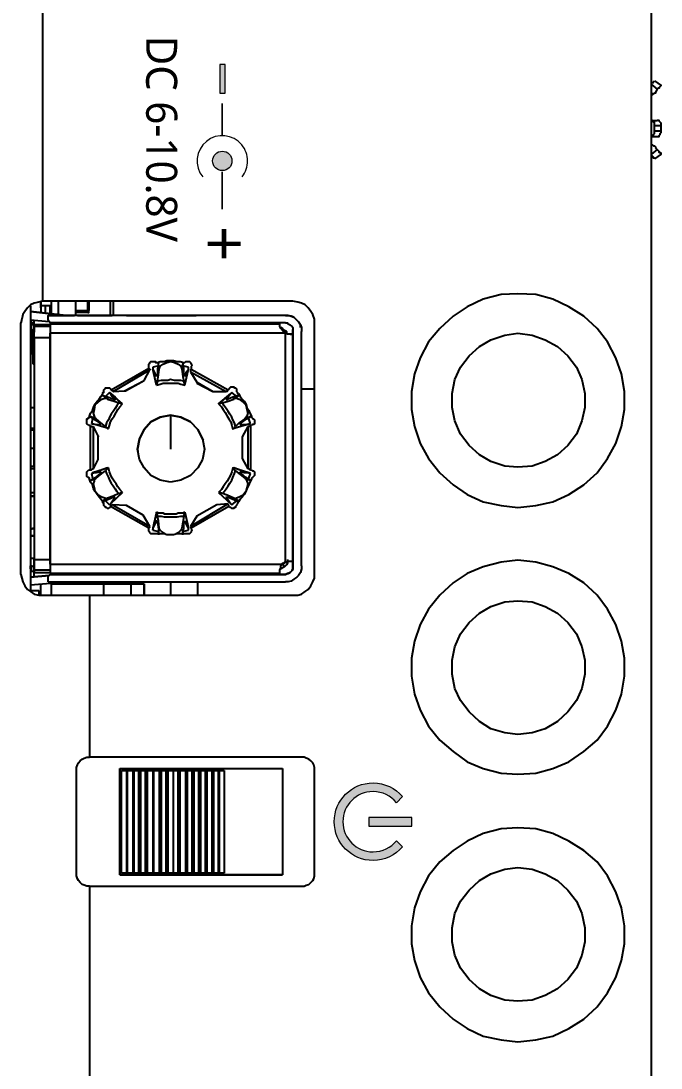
# Model space of a CAD drawing. Header units: inches. Extents: x 45 to 557, y 129 to 755.
# Drawn here: x 91.5 to 159.5, y 543.6 to 654.8 of the extents above; entities that cross this region are included whole.
import ezdxf

# ---------------------------------------------------------------- set-up
doc = ezdxf.new("R2010")
doc.units = ezdxf.units.IN
doc.header["$MEASUREMENT"] = 0
doc.layers.add('Brain', color=7, linetype='Continuous')
doc.layers.add('Silk screen', color=7, linetype='Continuous')

# ---------------------------------------------------------------- blocks, each defined once
blk = doc.blocks.new('block 34')
at = {"layer": 'Silk screen', "true_color": 0xffffff}
h = blk.add_hatch(color=7, dxfattribs=at)
h.dxf.hatch_style = 2
h.paths.add_polyline_path([(133.02, 569.29), (133.02, 570.21), (128.44, 570.21), (128.44, 569.29)])
edge = h.paths.add_edge_path()
edge.add_spline(control_points=[(132.03, 567.08), (132.03, 567.08), (131.38, 567.73), (131.38, 567.73), (130.79, 567.01), (129.9, 566.55), (128.9, 566.55), (127.13, 566.55), (125.7, 567.98), (125.7, 569.75), (125.7, 571.52), (127.13, 572.95), (128.9, 572.95), (129.9, 572.95), (130.79, 572.49), (131.38, 571.77), (131.38, 571.77), (132.03, 572.42), (132.03, 572.42), (131.27, 573.31), (130.15, 573.87), (128.9, 573.87), (126.63, 573.87), (124.78, 572.02), (124.78, 569.75), (124.78, 567.48), (126.63, 565.63), (128.9, 565.63), (130.15, 565.63), (131.27, 566.19), (132.03, 567.08), (132.03, 567.08), (132.03, 567.08), (132.03, 567.08)], knot_values=[0, 0, 0, 0, 1, 1, 1, 2, 2, 2, 3, 3, 3, 4, 4, 4, 5, 5, 5, 6, 6, 6, 7, 7, 7, 8, 8, 8, 9, 9, 9, 10, 10, 10, 11, 11, 11, 11], degree=3, periodic=1)
at = {"layer": 'Silk screen', "lineweight": 0}
blk.add_lwpolyline([(133.02, 569.29), (133.02, 570.21), (128.44, 570.21), (128.44, 569.29), (133.02, 569.29)], dxfattribs=at)
blk.add_open_spline([(132.03, 567.08), (132.03, 567.08), (131.38, 567.73), (131.38, 567.73), (130.79, 567.01), (129.9, 566.55), (128.9, 566.55), (127.13, 566.55), (125.7, 567.98), (125.7, 569.75), (125.7, 571.52), (127.13, 572.95), (128.9, 572.95), (129.9, 572.95), (130.79, 572.49), (131.38, 571.77), (131.38, 571.77), (132.03, 572.42), (132.03, 572.42), (131.27, 573.31), (130.15, 573.87), (128.9, 573.87), (126.63, 573.87), (124.78, 572.02), (124.78, 569.75), (124.78, 567.48), (126.63, 565.63), (128.9, 565.63), (130.15, 565.63), (131.27, 566.19), (132.03, 567.08), (132.03, 567.08), (132.03, 567.08), (132.03, 567.08)], degree=3, knots=[0, 0, 0, 0, 1, 1, 1, 2, 2, 2, 3, 3, 3, 4, 4, 4, 5, 5, 5, 6, 6, 6, 7, 7, 7, 8, 8, 8, 9, 9, 9, 10, 10, 10, 11, 11, 11, 11], dxfattribs=at)
blk = doc.blocks.new('block 36')
at = {"layer": 'Silk screen', "true_color": 0xffffff}
h = blk.add_hatch(color=7, dxfattribs=at)
edge = h.paths.add_edge_path()
edge.add_spline(control_points=[(113.92, 639.89), (113.92, 640.46), (113.46, 640.92), (112.89, 640.92), (112.33, 640.92), (111.86, 640.46), (111.86, 639.89), (111.86, 639.32), (112.33, 638.86), (112.89, 638.86), (113.46, 638.86), (113.92, 639.32), (113.92, 639.89)], knot_values=[0, 0, 0, 0, 1, 1, 1, 2, 2, 2, 3, 3, 3, 4, 4, 4, 4], degree=3, periodic=1)
edge = h.paths.add_edge_path()
edge.add_spline(control_points=[(112.89, 638.74), (112.89, 638.74), (112.89, 634.78), (112.89, 634.78), (112.89, 634.78), (112.89, 638.74), (112.89, 638.74)], knot_values=[0, 0, 0, 0, 1, 1, 1, 2, 2, 2, 2], degree=3, periodic=1)
at = {"layer": 'Silk screen', "color": 7, "lineweight": 18, "true_color": 0xffffff}
for points, knots in [([(113.92, 639.89), (113.92, 640.46), (113.46, 640.92), (112.89, 640.92), (112.33, 640.92), (111.86, 640.46), (111.86, 639.89), (111.86, 639.32), (112.33, 638.86), (112.89, 638.86), (113.46, 638.86), (113.92, 639.32), (113.92, 639.89)], [0, 0, 0, 0, 1, 1, 1, 2, 2, 2, 3, 3, 3, 4, 4, 4, 4]), ([(112.89, 638.74), (112.89, 638.74), (112.89, 634.78), (112.89, 634.78), (112.89, 634.78), (112.89, 638.74), (112.89, 638.74)], [0, 0, 0, 0, 1, 1, 1, 2, 2, 2, 2])]:
    blk.add_open_spline(points, degree=3, knots=knots, dxfattribs=at)
blk = doc.blocks.new('block 37')
at = {"layer": 'Silk screen', "color": 7, "true_color": 0xffffff, "extrusion": (0, 0, -1), "char_height": 4.921, "attachment_point": 7, "text_direction": (0, 1, 0)}
for s, insert in [('\\fArial|b0|i0|c0|p34;\\W0.935142;    ', (110.7, 634.82)), ('\\fArial|b0|i0|c0|p34;\\W0.935142;+ ', (110.7, 629.22)), ('\\fArial|b0|i0|c0|p34;\\W0.935142;       ', (110.7, 629.22))]:
    blk.add_mtext(s, dxfattribs=dict(at, insert=insert))
blk = doc.blocks.new('block 38')
at = {"layer": 'Silk screen', "true_color": 0xffffff}
blk.add_hatch(color=7, dxfattribs=at).paths.add_polyline_path([(112.62, 647.07), (113.19, 647.07), (113.19, 650.14), (112.62, 650.14)])
at = {"layer": 'Silk screen', "lineweight": 0}
blk.add_lwpolyline([(112.62, 647.07), (113.19, 647.07), (113.19, 650.14), (112.62, 650.14), (112.62, 647.07)], dxfattribs=at)
blk = doc.blocks.new('block 35')
at = {"layer": 'Silk screen', "color": 7, "lineweight": 18, "true_color": 0xffffff}
for points, knots in [([(112.89, 646), (112.89, 646), (112.89, 642.67), (112.89, 642.67), (112.89, 642.67), (112.89, 646), (112.89, 646)], [0, 0, 0, 0, 1, 1, 1, 2, 2, 2, 2]), ([(114.99, 638.21), (115.39, 638.71), (115.58, 639.3), (115.58, 639.9), (115.57, 640.5), (115.37, 641.1), (114.97, 641.59), (114.04, 642.74), (112.34, 642.91), (111.2, 641.97), (110.05, 641.03), (109.88, 639.34), (110.81, 638.19)], [0, 0, 0, 0, 1, 1, 1, 2, 2, 2, 3, 3, 3, 4, 4, 4, 4])]:
    blk.add_open_spline(points, degree=3, knots=knots, dxfattribs=at)
at = {"layer": 'Silk screen'}
for name in ['block 38', 'block 36', 'block 37']:
    blk.add_blockref(name, (0, 0), dxfattribs=at)
blk = doc.blocks.new('block 39')
at = {"layer": 'Silk screen', "color": 7, "true_color": 0xffffff, "insert": (104.74, 653.18), "char_height": 3.2937, "attachment_point": 7, "rotation": 270}
blk.add_mtext('\\fRoboto Regular|b0|i0|c0|p34;\\W1;DC 6-10.8V', dxfattribs=at)

msp = doc.modelspace()

# ---------------------------------------------------------------- linework, layer by layer
at = {"layer": 'Brain', "color": 7, "lineweight": 25, "true_color": 0xffffff}
for points in [[(158.5, 345.2), (158.5, 685.3)], [(93.8, 659.3), (93.8, 625)], [(93.8, 659.3), (93.8, 625)], [(158.5, 648), (158.5, 648.1), (158.6, 648.2), (158.7, 648.2), (158.7, 648.3), (158.8, 648.4)], [(158.8, 648.4), (159.5, 647.9)], [(158.5, 648), (159.1, 647.5)], [(158.9, 647.2), (158.9, 647.1), (158.8, 647.1), (158.7, 647), (158.6, 647), (158.6, 646.9), (158.5, 646.9)], [(159.1, 647.5), (158.9, 647.2)], [(159.5, 647.9), (159.5, 647.9), (159.4, 647.8), (159.3, 647.7), (159.3, 647.6), (159.2, 647.6), (159.1, 647.5)], [(158.5, 644.2), (159.1, 644.2)], [(158.8, 643.6), (158.8, 643.7), (158.8, 643.9), (158.8, 644), (158.7, 644), (158.7, 644.1), (158.6, 644.2), (158.5, 644.2)], [(159.5, 643.6), (158.8, 643.6)], [(158.8, 643.1), (158.8, 643.6)], [(159.5, 643.6), (159.5, 643.7), (159.5, 643.9), (159.4, 644), (159.3, 644.1), (159.3, 644.2), (159.2, 644.2), (159.1, 644.2)], [(159.5, 643.1), (159.5, 643.6)], [(158.5, 642.5), (158.5, 642.5), (158.6, 642.5), (158.7, 642.6), (158.7, 642.7), (158.8, 642.8), (158.8, 642.9), (158.8, 643), (158.8, 643.1)], [(158.5, 642.5), (159.1, 642.5)], [(158.8, 643.1), (159.5, 643.1)], [(159.1, 642.5), (159.2, 642.5), (159.3, 642.5), (159.3, 642.6), (159.4, 642.7), (159.4, 642.8), (159.5, 642.9), (159.5, 643), (159.5, 643.1)], [(158.5, 641.6), (158.6, 641.6), (158.7, 641.5), (158.8, 641.5), (158.9, 641.4), (158.9, 641.3)], [(159.1, 641.1), (158.5, 640.6)], [(158.8, 640.1), (158.8, 640.1), (158.8, 640.2), (158.7, 640.2), (158.7, 640.3), (158.6, 640.4), (158.5, 640.5)], [(159.5, 640.6), (158.8, 640.1)], [(158.9, 641.3), (159.1, 641.1)], [(159.5, 640.6), (159.5, 640.6), (159.5, 640.7), (159.4, 640.7), (159.4, 640.8), (159.3, 640.8), (159.3, 640.9), (159.2, 641), (159.1, 641.1)], [(144.3, 625.8), (142.5, 625.7), (140.6, 625.2), (138.9, 624.4), (137.4, 623.4), (136, 622.1), (134.8, 620.7), (133.9, 619), (133.3, 617.3), (133, 615.4), (133, 613.5), (133.3, 611.7), (133.9, 609.9), (134.8, 608.3), (136, 606.8), (137.4, 605.5), (138.9, 604.5), (140.6, 603.7), (142.5, 603.3), (144.3, 603.1)], [(144.3, 603.1), (146.2, 603.3), (148, 603.7), (149.7, 604.5), (151.3, 605.5), (152.7, 606.8), (153.8, 608.3), (154.7, 609.9), (155.3, 611.7), (155.6, 613.5), (155.6, 615.4), (155.3, 617.3), (154.7, 619), (153.8, 620.7), (152.7, 622.1), (151.3, 623.4), (149.7, 624.4), (148, 625.2), (146.2, 625.7), (144.3, 625.8)], [(93.8, 625), (93.4, 624.9), (92.9, 624.8), (92.5, 624.6), (92.2, 624.3), (91.9, 623.9), (91.7, 623.6), (91.6, 623.1), (91.5, 622.7)], [(93.6, 624.9), (93.6, 623.8)], [(93.6, 624.9), (93.6, 624.9)], [(93.6, 624.6), (93.6, 624.8)], [(93.6, 624.8), (93.6, 624.8)], [(93.6, 624.8), (93.6, 624.8)], [(93.6, 624.8), (93.6, 624.8)], [(93.6, 624.8), (93.6, 624.8)], [(120.4, 625), (93.8, 625)], [(94.7, 625), (94.7, 623.7)], [(95.5, 623.6), (95.5, 625)], [(97.3, 625), (97.3, 623.5)], [(98.6, 624), (98.6, 625)], [(98.7, 625), (98.7, 624)], [(101, 623.5), (101, 625)], [(101.3, 625), (101.3, 623.5)], [(101.3, 625), (101.3, 623.5)], [(122.7, 622.7), (122.7, 623.1), (122.5, 623.6), (122.3, 623.9), (122, 624.3), (121.7, 624.6), (121.3, 624.8), (120.9, 624.9), (120.4, 625)], [(92.5, 624.5), (92.5, 594.2)], [(96.3, 623.5), (92.5, 623.9)], [(92.5, 623.9), (96.3, 623.5)], [(93.6, 624.5), (93.6, 624.6)], [(93.6, 624.6), (93.6, 624.6)], [(93.6, 624.4), (93.6, 624.5), (93.6, 624.6)], [(93.6, 624.6), (93.6, 624.6)], [(93.9, 624.5), (93.6, 624.5)], [(94.1, 624.5), (93.6, 624.5)], [(93.6, 624.3), (93.6, 624.3), (93.6, 624.4)], [(93.6, 624.4), (93.6, 624.4)], [(93.6, 624.3), (93.6, 624.3)], [(94, 624.5), (94, 624.5), (93.9, 624.5)], [(94.6, 624.5), (94, 624.5)], [(94.1, 623.7), (94.1, 624.5)], [(94.6, 624.5), (94.6, 624.5), (94.5, 624.5), (94.4, 624.5), (94.3, 624.5), (94.2, 624.5), (94.1, 624.5)], [(94.6, 623.7), (94.6, 624.5)], [(97.3, 624), (98.6, 624)], [(98.6, 623.8), (97.3, 623.8)], [(98.6, 623.8), (98.6, 623.8), (98.7, 623.8), (98.7, 623.9), (98.7, 624)], [(98.6, 623.8), (98.6, 623.8), (98.6, 623.9), (98.6, 624)], [(98.7, 624), (98.7, 624), (98.6, 624)], [(91.5, 596), (91.5, 622.7)], [(94.5, 622.8), (92.5, 623)], [(92.9, 622.7), (92.5, 622.7)], [(92.9, 622.7), (92.5, 622.7)], [(92.6, 622.7), (92.6, 623)], [(92.6, 622.5), (92.6, 622)], [(92.9, 622.5), (92.6, 622.5)], [(92.6, 622.5), (92.6, 619.6)], [(92.9, 622.5), (92.6, 622.5)], [(92.9, 622.7), (92.9, 623)], [(92.9, 622.5), (92.9, 623)], [(92.9, 622.5), (92.9, 623)], [(92.9, 622.7), (92.9, 622.7)], [(92.9, 622.7), (92.9, 622.7)], [(92.9, 622.5), (94.6, 622.5)], [(94.6, 622.5), (92.9, 622.5)], [(92.9, 621.7), (92.9, 622.5)], [(92.9, 619.3), (92.9, 622.5)], [(94.4, 623), (94.4, 623.5)], [(94.4, 623), (94.4, 623.5)], [(94.4, 623.5), (94.4, 623.5), (94.5, 623.5), (94.6, 623.5), (94.7, 623.5), (94.9, 623.5), (95, 623.5), (95.2, 623.5)], [(119.6, 623.5), (94.4, 623.5)], [(94.6, 622.7), (94.4, 623)], [(119.6, 622.7), (94.6, 622.7)], [(94.6, 622.6), (94.6, 622.6), (94.7, 622.6), (94.8, 622.6), (94.9, 622.6), (95, 622.6), (95.1, 622.6), (95.2, 622.6)], [(94.6, 622.6), (94.6, 622.3)], [(94.6, 622.6), (94.6, 622.6), (94.6, 622.5), (94.6, 622.4), (94.6, 622.3), (94.6, 622.2), (94.6, 622), (94.6, 621.8), (94.6, 621.6)], [(94.6, 622.6), (119, 622.6)], [(95.2, 623.5), (96.3, 623.5)], [(99.2, 622.6), (95.2, 622.6)], [(95.6, 622.6), (95.6, 622.7)], [(95.6, 622.7), (95.6, 622.6)], [(96.3, 623.5), (96.3, 623.5)], [(96.3, 623.5), (96.3, 623.5)], [(97.2, 623.5), (97.2, 623.5), (97.1, 623.5), (96.9, 623.5), (96.8, 623.5), (96.7, 623.5), (96.5, 623.5), (96.3, 623.5)], [(96.3, 623.5), (96.5, 623.5), (96.7, 623.5), (96.8, 623.5), (96.9, 623.5), (97.1, 623.5), (97.2, 623.5)], [(102.8, 623.5), (96.3, 623.5)], [(97.2, 622.7), (97.1, 622.7), (96.9, 622.7), (96.7, 622.7), (96.3, 622.7)], [(96.5, 622.6), (96.4, 622.7)], [(97.2, 623.5), (97.2, 623.5)], [(97.8, 623.5), (97.7, 623.5), (97.6, 623.5), (97.5, 623.5)], [(97.5, 623.5), (97.5, 623.5), (97.6, 623.5), (97.7, 623.5), (97.8, 623.5)], [(97.5, 622.6), (99.2, 622.6)], [(100.3, 622.6), (97.5, 622.6)], [(100.9, 623.5), (97.8, 623.5)], [(97.8, 623.5), (100.9, 623.5)], [(99.2, 622.6), (99, 622.7)], [(100, 622.7), (99.9, 622.7)], [(99.9, 622.7), (100, 622.7)], [(100, 622.7), (100.1, 622.6), (100.2, 622.6), (100.3, 622.6)], [(100.3, 622.6), (100.3, 622.6), (100.2, 622.6), (100.1, 622.6), (100, 622.7)], [(118.4, 622.6), (100.3, 622.6)], [(101.2, 623.5), (101.2, 623.5), (101.1, 623.5), (101, 623.5), (100.9, 623.5)], [(100.9, 623.5), (100.9, 623.5), (101, 623.5), (101.1, 623.5), (101.2, 623.5)], [(102.8, 623.5), (102.7, 623.5)], [(102.7, 623.5), (102.7, 623.5), (102.8, 623.5), (102.9, 623.5), (103, 623.5), (103.1, 623.5), (103.3, 623.5), (103.4, 623.5), (103.5, 623.5)], [(102.8, 622.7), (102.8, 622.6)], [(102.8, 622.7), (102.8, 622.6)], [(103.5, 623.5), (103.5, 623.5), (103.6, 623.5), (103.7, 623.5), (103.8, 623.5), (103.9, 623.5), (104, 623.5), (104.1, 623.5)], [(103.6, 622.6), (113.5, 622.6)], [(113.5, 622.6), (103.6, 622.6)], [(104.1, 623.5), (109.2, 623.5)], [(119.6, 623.5), (105.2, 623.5)], [(109.2, 623.5), (105.2, 623.5)], [(109, 622.7), (109.3, 622.6)], [(109.3, 622.6), (109, 622.7)], [(110.1, 623.5), (110.1, 623.5), (110, 623.5), (109.8, 623.5), (109.7, 623.5), (109.6, 623.5), (109.4, 623.5), (109.2, 623.5)], [(109.2, 623.5), (109.4, 623.5), (109.6, 623.5), (109.7, 623.5), (109.8, 623.5), (110, 623.5), (110.1, 623.5)], [(109.6, 622.6), (109.6, 622.7)], [(109.6, 622.6), (109.6, 622.7)], [(119, 622.6), (119, 622.6), (118.9, 622.6), (118.8, 622.6), (118.7, 622.6), (118.6, 622.6), (118.5, 622.6), (118.4, 622.6)], [(119, 622.5), (119, 622.5), (119, 622.6)], [(119.5, 621.6), (119.2, 622), (119.1, 622.1), (119, 622.3), (119, 622.5)], [(121.2, 622.2), (121.2, 622.5), (121, 622.8), (120.8, 623), (120.5, 623.3), (120.2, 623.4), (119.9, 623.5), (119.6, 623.5)], [(119.6, 623.5), (119.9, 623.5), (120.2, 623.4), (120.5, 623.3), (120.8, 623), (121, 622.8), (121.2, 622.5), (121.3, 622.2), (121.3, 621.8)], [(119.6, 623.5), (119.6, 623.5)], [(119.6, 622.7), (119.8, 622.7), (119.9, 622.6), (120.1, 622.5), (120.2, 622.4), (120.3, 622.3), (120.4, 622.2), (120.4, 622), (120.4, 621.8)], [(119.9, 623.5), (119.9, 623.5)], [(119.9, 623.5), (119.9, 623.5)], [(122.7, 596), (122.7, 622.7)], [(92.5, 622), (92.6, 622)], [(92.6, 622), (92.6, 620.1)], [(92.9, 622), (92.8, 622)], [(92.8, 621.9), (92.8, 621.9), (92.8, 622)], [(92.8, 622), (92.9, 622)], [(92.8, 622), (92.8, 622), (92.8, 621.9)], [(92.8, 622), (92.8, 622), (92.8, 621.9)], [(92.9, 621.9), (92.8, 621.9)], [(92.8, 618.7), (92.8, 621.9)], [(92.8, 621.9), (92.8, 618.7)], [(92.8, 621.9), (92.8, 621.9)], [(94.6, 622.3), (92.9, 622.3)], [(94.6, 622.3), (92.9, 622.3)], [(92.9, 621.1), (92.9, 622.3)], [(92.9, 622.3), (92.9, 621.7)], [(94.6, 622.3), (94.6, 622.3), (94.6, 622.2), (94.6, 622.1), (94.6, 622), (94.6, 621.9), (94.6, 621.8), (94.6, 621.6)], [(94.6, 621.6), (94.6, 621.1)], [(94.6, 597.1), (94.6, 621.6)], [(119.5, 621.6), (94.6, 621.6)], [(119.7, 621.6), (119.7, 621.8), (119.5, 621.9), (119.3, 622.1), (119.1, 622.2)], [(119.1, 622.2), (119.1, 622.2), (119.3, 622.1), (119.5, 621.9)], [(119.5, 621.9), (119.4, 621.8)], [(119.5, 621.9), (119.7, 621.8), (119.7, 621.6)], [(119.5, 621.6), (119.5, 621.6), (119.6, 621.6)], [(119.6, 621.6), (119.6, 621.6), (119.5, 621.6)], [(120.1, 621.5), (119.8, 621.5), (119.6, 621.6)], [(119.6, 597.3), (119.6, 621.6)], [(120.1, 621.5), (119.9, 621.5)], [(120.1, 621.5), (120.4, 621.5)], [(120.1, 621.5), (120.1, 621.5)], [(120.4, 621.5), (120.4, 621.5), (120.3, 621.5), (120.2, 621.5), (120.1, 621.5)], [(120.4, 621.8), (120.4, 622)], [(120.4, 621.8), (120.4, 596.9)], [(120.4, 596.9), (120.4, 621.8)], [(120.4, 597.4), (120.4, 621.5)], [(121.3, 622.1), (121.3, 622.1)], [(121.3, 622.1), (121.3, 621.8)], [(121.3, 622.1), (121.3, 622.1)], [(121.3, 596.9), (121.3, 621.8)], [(144.3, 607.4), (142.9, 607.5), (141.4, 608), (140.2, 608.7), (139.1, 609.7), (138.2, 610.9), (137.6, 612.3), (137.3, 613.7), (137.3, 615.2), (137.6, 616.7), (138.2, 618), (139.1, 619.2), (140.2, 620.2), (141.4, 620.9), (142.9, 621.4), (144.3, 621.6)], [(144.3, 621.6), (145.8, 621.4), (147.2, 620.9), (148.5, 620.2), (149.6, 619.2), (150.5, 618), (151.1, 616.7), (151.4, 615.2), (151.4, 613.7), (151.1, 612.3), (150.5, 610.9), (149.6, 609.7), (148.5, 608.7), (147.2, 608), (145.8, 607.5), (144.3, 607.4)], [(92.6, 620.6), (92.5, 620.6)], [(92.5, 620.3), (92.6, 620.3)], [(94.6, 621.1), (92.9, 621.1)], [(92.9, 621.1), (92.9, 597.6)], [(94.6, 621.1), (94.6, 597.6)], [(92.6, 620.1), (92.5, 620.1)], [(92.5, 620.1), (92.6, 620.1)], [(92.8, 619.4), (92.5, 619.4)], [(92.6, 619.6), (92.6, 620.1)], [(92.8, 619.6), (92.6, 619.6)], [(92.8, 619.6), (92.6, 619.6)], [(92.9, 619.3), (92.9, 611.3)], [(92.8, 618.7), (92.9, 618.7)], [(92.8, 618.7), (92.8, 618.6)], [(92.8, 618.6), (92.8, 618.6), (92.8, 618.7)], [(92.8, 618.7), (92.8, 618.7)], [(92.8, 618.4), (92.8, 618.7)], [(92.8, 618.6), (92.8, 618.4)], [(92.9, 618.6), (92.8, 618.6)], [(92.8, 618.4), (92.9, 618.4)], [(92.8, 618.4), (92.8, 618.4), (92.8, 618.3)], [(92.8, 618.3), (92.8, 618.3), (92.8, 618.4)], [(92.8, 618.4), (92.8, 618.4)], [(92.9, 618.3), (92.8, 618.3)], [(105.1, 618.1), (105.1, 618.2), (105.1, 618.3), (105.2, 618.4), (105.2, 618.5), (105.3, 618.6), (105.5, 618.6), (105.6, 618.6), (105.7, 618.6)], [(105.1, 617.9), (105.1, 618.1)], [(106.1, 618.1), (106, 618.1), (105.5, 618)], [(105.5, 618), (105.5, 617.8)], [(105.7, 618.6), (105.7, 618.6), (105.8, 618.6), (105.8, 618.5), (105.9, 618.5), (106, 618.5)], [(106, 618.5), (106.3, 618.6), (106.7, 618.6), (107, 618.7), (107.4, 618.7), (107.7, 618.7), (108.1, 618.6), (108.4, 618.6), (108.8, 618.5)], [(106.1, 618.5), (106, 617.8), (106, 617.2)], [(106.1, 618.4), (106.1, 618.5)], [(106.2, 617.8), (106.1, 618.4)], [(106.2, 617.8), (106.3, 618.1), (106.6, 618.3), (107, 618.5), (107.4, 618.6)], [(107.4, 618.6), (107.8, 618.5), (108.2, 618.3), (108.5, 618.1), (108.6, 617.8)], [(108.7, 618.4), (108.6, 617.8)], [(108.7, 618.5), (108.7, 618.4)], [(108.8, 617.2), (108.8, 617.9), (108.7, 618.5)], [(109.3, 618), (108.8, 618.1), (108.7, 618.1)], [(108.8, 618.5), (108.8, 618.5), (108.9, 618.5), (109, 618.6), (109.1, 618.6)], [(109.1, 618.6), (109.2, 618.6), (109.3, 618.6), (109.4, 618.6), (109.5, 618.5), (109.6, 618.4), (109.6, 618.3), (109.7, 618.2), (109.6, 618.1)], [(109.3, 617.8), (109.3, 618)], [(109.6, 618.3), (109.7, 618.2), (109.6, 618.1)], [(109.6, 618.1), (109.6, 617.8)], [(109.6, 618.1), (109.6, 617.8)], [(101.1, 615.6), (105.1, 617.9)], [(101.3, 615.4), (105.2, 617.7)], [(104.6, 616.6), (105.2, 617.7)], [(105.1, 617.9), (105.2, 617.8), (105.2, 617.7)], [(105.5, 617.8), (105.7, 617.4), (105.9, 617)], [(105.9, 616.1), (105.5, 617.8)], [(106, 617.2), (105.9, 617)], [(106, 616.5), (106.1, 617.2), (106.2, 617.8)], [(108.6, 617.8), (108.7, 617), (108.8, 616.5)], [(108.9, 617), (108.9, 617), (108.8, 617.2)], [(108.9, 616.1), (109.3, 617.8)], [(108.9, 617), (109.1, 617.5), (109.3, 617.8)], [(109.6, 617.8), (109.5, 617.7), (109.5, 617.6), (109.5, 617.5)], [(109.5, 617.5), (110.2, 616.4)], [(109.5, 617.5), (113.3, 615.4)], [(109.6, 617.8), (113.5, 615.6)], [(100.3, 615.5), (100.3, 615.6), (100.4, 615.7), (100.5, 615.8), (100.6, 615.8), (100.7, 615.8), (100.8, 615.8), (100.9, 615.8), (101, 615.7)], [(102.5, 615.5), (104.6, 616.6)], [(102.6, 615.5), (104.6, 616.6)], [(104.6, 616.6), (104.6, 616.6)], [(104.6, 616.6), (104.6, 616.6)], [(106, 616.5), (105.9, 616.2), (105.9, 616.1)], [(105.9, 616.1), (106.3, 616.2), (106.6, 616.3), (107, 616.3), (107.4, 616.3), (107.8, 616.3), (108.2, 616.3), (108.5, 616.2), (108.9, 616.1)], [(108.8, 616.5), (108.5, 616.6), (108.1, 616.6), (107.8, 616.6), (107.4, 616.7), (107.1, 616.6), (106.7, 616.6), (106.4, 616.6), (106, 616.5)], [(108.9, 616.1), (108.9, 616.2), (108.8, 616.5)], [(110.2, 616.4), (110.2, 616.4), (110.2, 616.3)], [(110.2, 616.4), (111.9, 615.4)], [(110.2, 616.3), (111.9, 615.4)], [(113.5, 615.6), (113.7, 615.8)], [(113.7, 615.8), (113.8, 615.9), (113.9, 615.9), (114, 615.9), (114.1, 615.9), (114.2, 615.8), (114.3, 615.8), (114.4, 615.7), (114.4, 615.6)], [(98.8, 612.8), (98.9, 613.1), (99.1, 613.4), (99.2, 613.7), (99.4, 614.1), (99.6, 614.4), (99.8, 614.6), (100, 614.9), (100.2, 615.2)], [(99.4, 614), (99.7, 614.3), (100.1, 614.6), (100.4, 614.7), (100.6, 614.7), (100.7, 614.7), (100.7, 614.6)], [(100.1, 615), (100.2, 615)], [(101.3, 614.6), (100.7, 614.8), (100.1, 615)], [(100.2, 615.2), (100.2, 615.2), (100.2, 615.3), (100.3, 615.3), (100.3, 615.4), (100.3, 615.5)], [(100.2, 615), (100.7, 614.6)], [(100.9, 615.3), (100.6, 615), (100.5, 614.9)], [(100.9, 615.3), (101.5, 614.8)], [(101, 615.2), (100.9, 615.3)], [(101, 615.7), (101.1, 615.6)], [(102.3, 614.1), (101, 615.2)], [(101.5, 614.5), (101.2, 614.9), (101, 615.2)], [(101.1, 615.6), (101.2, 615.6), (101.2, 615.5), (101.3, 615.4)], [(101.3, 615.4), (102.5, 615.5)], [(102.2, 614.1), (101.5, 614.8)], [(102.5, 615.5), (102.6, 615.5)], [(111.9, 615.4), (111.9, 615.4)], [(111.9, 615.4), (111.9, 615.4)], [(111.9, 615.4), (113.3, 615.4)], [(112.5, 614.1), (113.8, 615.2)], [(113.3, 614.8), (112.6, 614.1)], [(113.5, 615.6), (113.4, 615.5), (113.4, 615.4), (113.3, 615.4)], [(113.9, 615.3), (113.3, 614.8)], [(113.8, 615.2), (113.5, 614.8), (113.3, 614.5)], [(114.7, 615), (114, 614.8), (113.5, 614.6)], [(113.9, 615.3), (113.8, 615.2)], [(114.4, 614.8), (114.3, 615), (113.9, 615.3)], [(114.1, 614.6), (114.7, 615)], [(114.1, 614.6), (114.1, 614.6), (114.1, 614.7), (114.2, 614.7), (114.4, 614.7), (114.7, 614.6), (115.1, 614.3), (115.4, 614)], [(114.4, 615.6), (114.4, 615.5)], [(114.4, 615.6), (114.4, 615.6)], [(114.4, 615.6), (114.4, 615.5), (114.4, 615.4), (114.5, 615.3), (114.5, 615.2), (114.6, 615.2)], [(114.6, 615.2), (114.8, 614.9), (115, 614.6), (115.2, 614.4), (115.4, 614.1), (115.5, 613.7), (115.7, 613.4), (115.8, 613.1), (116, 612.8)], [(121.3, 615.7), (122.7, 615.7)], [(92.5, 613.7), (92.9, 613.7)], [(99.5, 612.5), (99.5, 612.5), (99.4, 612.6), (99.3, 612.8), (99.2, 613.1), (99.3, 613.5), (99.4, 614)], [(101.9, 614.2), (101.7, 613.9), (101.5, 613.6), (101.3, 613.3), (101.1, 613), (100.9, 612.7), (100.8, 612.4), (100.6, 612.1), (100.5, 611.7)], [(100.7, 614.6), (101.4, 614.4), (101.9, 614.2)], [(100.8, 611.5), (100.9, 611.8), (101, 612.2), (101.2, 612.5), (101.4, 612.8), (101.6, 613.2), (101.8, 613.5), (102, 613.8), (102.3, 614.1)], [(101.5, 614.5), (101.5, 614.5), (101.3, 614.6)], [(102.3, 614.1), (102.2, 614.1), (101.9, 614.2)], [(102.2, 614.1), (102.3, 614.1)], [(112.9, 614.2), (112.6, 614.1), (112.5, 614.1)], [(112.5, 614.1), (112.5, 614.1), (112.6, 614.1)], [(112.5, 614.1), (112.8, 613.8), (113, 613.5), (113.2, 613.2), (113.4, 612.8), (113.6, 612.5), (113.8, 612.2), (113.9, 611.8), (114, 611.4)], [(112.9, 614.2), (113.5, 614.4), (114.1, 614.6)], [(114.3, 611.7), (114.2, 612.1), (114, 612.4), (113.9, 612.7), (113.7, 613), (113.5, 613.3), (113.3, 613.6), (113.1, 613.9), (112.9, 614.2)], [(113.5, 614.6), (113.3, 614.5)], [(115.4, 614), (115.5, 613.5), (115.6, 613.1), (115.5, 612.8), (115.3, 612.5)], [(98.7, 611.8), (98.6, 611.9), (98.5, 612), (98.5, 612.1), (98.5, 612.2), (98.5, 612.4), (98.5, 612.5), (98.6, 612.5)], [(98.6, 612.5), (98.6, 612.6), (98.7, 612.6), (98.7, 612.7), (98.8, 612.7), (98.8, 612.8)], [(98.8, 612.8), (99.4, 612.4), (99.9, 612.1)], [(99.5, 612.5), (98.8, 612.8)], [(99.2, 612.6), (99.1, 612.5), (99, 612)], [(100.5, 611.7), (100, 612.1), (99.5, 612.5)], [(107.4, 612.9), (106.3, 612.7), (105.3, 612.2), (104.6, 611.4), (104.1, 610.4), (103.9, 609.3), (104, 608.5)], [(107.4, 605.8), (106.3, 606), (105.3, 606.5), (104.6, 607.3), (104.1, 608.2), (103.9, 609.3), (104.1, 610.4), (104.6, 611.4), (105.3, 612.2), (106.3, 612.7), (107.4, 612.9)], [(110.9, 610.2), (110.8, 610.4), (110.3, 611.4), (109.5, 612.2), (108.5, 612.7), (107.4, 612.9)], [(107.4, 612.9), (108.5, 612.7), (109.5, 612.2), (110.3, 611.4), (110.8, 610.4), (111, 609.3), (110.8, 608.2), (110.3, 607.3), (109.5, 606.5), (108.5, 606), (107.4, 605.8)], [(107.4, 612.9), (107.4, 612.8), (107.4, 612.6), (107.4, 612.3), (107.4, 611.8), (107.4, 611.3), (107.4, 610.7), (107.4, 610), (107.4, 609.3)], [(115.3, 612.5), (114.7, 612.1), (114.3, 611.7)], [(114.9, 612.1), (115.5, 612.5), (116, 612.8)], [(116, 612.8), (115.3, 612.5)], [(115.9, 612), (115.7, 612.5), (115.7, 612.6)], [(116, 612.8), (116, 612.7), (116.1, 612.6), (116.1, 612.5)], [(116.1, 612.5), (116.2, 612.5), (116.3, 612.4), (116.3, 612.2), (116.3, 612.1), (116.3, 612), (116.2, 611.9), (116.1, 611.9), (116, 611.8)], [(92.9, 611.5), (92.5, 611.5)], [(92.5, 611.5), (92.9, 611.5)], [(98.7, 611.8), (98.6, 611.9), (98.5, 612), (98.5, 612.1)], [(98.9, 611.8), (98.7, 611.8)], [(98.9, 611.8), (98.7, 611.8)], [(98.9, 611.8), (99, 611.7), (99.1, 611.7), (99.2, 611.7)], [(98.9, 607.1), (98.9, 611.8)], [(99, 612), (99.1, 612)], [(99.1, 612), (99.6, 611.9), (100, 611.9)], [(100.8, 611.5), (99.1, 612)], [(99.7, 610.7), (99.2, 611.7)], [(99.2, 607.2), (99.2, 611.7)], [(99.9, 612.1), (100, 611.9)], [(100.5, 611.7), (100.7, 611.5), (100.8, 611.5)], [(114, 611.5), (115.7, 612)], [(114, 611.5), (114.1, 611.5), (114.3, 611.7)], [(114.8, 611.9), (114.8, 611.9), (114.9, 612.1)], [(114.8, 611.9), (115.3, 611.9), (115.7, 612)], [(115.6, 611.7), (115, 610.6)], [(115.9, 611.8), (115.8, 611.7), (115.7, 611.7), (115.6, 611.7)], [(115.6, 611.7), (115.6, 607.2)], [(115.7, 612), (115.9, 612)], [(116, 611.8), (115.9, 611.8)], [(116, 611.8), (115.9, 611.8)], [(115.9, 611.8), (115.9, 607.1)], [(116.3, 612.3), (116.3, 612.2), (116.3, 612.1), (116.3, 612), (116.2, 611.9), (116.1, 611.9), (116, 611.8)], [(92.9, 611.3), (92.5, 611.3)], [(92.9, 609.4), (92.9, 609.7), (92.9, 610.1), (92.9, 610.4), (92.9, 610.7), (92.9, 611), (92.9, 611.1), (92.9, 611.2), (92.9, 611.3)], [(99.7, 610.7), (99.7, 610.6)], [(99.7, 608.2), (99.7, 610.7)], [(99.7, 608.2), (99.7, 610.7)], [(115, 610.6), (115, 608.3)], [(115, 610.6), (115, 608.3)], [(92.5, 609.4), (92.9, 609.4)], [(92.9, 607.5), (92.9, 607.5), (92.9, 607.6), (92.9, 607.8), (92.9, 608), (92.9, 608.3), (92.9, 608.6), (92.9, 609), (92.9, 609.4)], [(99.2, 607.2), (99.7, 608.2)], [(115, 608.3), (115, 608.3)], [(115, 608.3), (115.6, 607.2)], [(92.5, 607.5), (92.9, 607.5)], [(92.9, 607.2), (92.5, 607.2)], [(92.9, 607.5), (92.9, 599.4)], [(98.6, 606.3), (98.5, 606.4), (98.5, 606.5), (98.5, 606.6), (98.5, 606.8), (98.5, 606.9), (98.6, 607), (98.7, 607.1)], [(98.7, 607.1), (98.9, 607.1)], [(98.9, 607.1), (99, 607.1), (99.1, 607.2), (99.2, 607.2)], [(99, 606.7), (99.8, 607)], [(100.8, 607.3), (99.1, 606.8)], [(100, 606.9), (99.5, 606.8), (99.1, 606.8)], [(99.5, 606.2), (100.1, 606.7), (100.5, 607)], [(100.7, 607.3), (99.8, 607)], [(100, 606.9), (100, 606.8), (99.9, 606.7)], [(100.8, 607.3), (100.7, 607.2), (100.5, 607)], [(100.5, 607), (100.6, 606.7), (100.8, 606.3), (100.9, 606), (101.1, 605.7), (101.3, 605.4), (101.5, 605.1), (101.7, 604.8), (101.9, 604.6)], [(100.7, 607.3), (100.7, 607.3), (100.8, 607.3)], [(102.3, 604.7), (102, 605), (101.8, 605.3), (101.6, 605.6), (101.4, 605.9), (101.2, 606.2), (101, 606.6), (100.9, 606.9), (100.8, 607.3)], [(114, 607.3), (113.9, 606.9), (113.8, 606.6), (113.6, 606.2), (113.4, 605.9), (113.2, 605.6), (113, 605.3), (112.8, 605), (112.5, 604.7)], [(112.9, 604.6), (113.1, 604.8), (113.3, 605.1), (113.5, 605.4), (113.7, 605.7), (113.9, 606), (114, 606.3), (114.2, 606.7), (114.3, 607)], [(114, 607.3), (114, 607.3), (114.1, 607.3)], [(114, 607.3), (114.1, 607.2), (114.3, 607)], [(115.7, 606.8), (114, 607.3)], [(115, 607), (114.1, 607.3)], [(114.3, 607), (114.8, 606.6), (115.3, 606.2)], [(114.9, 606.7), (114.8, 606.8), (114.8, 606.9)], [(115.7, 606.8), (115.2, 606.8), (114.8, 606.9)], [(115.9, 606.7), (115, 607)], [(115.9, 607.1), (115.8, 607.1), (115.7, 607.2), (115.6, 607.2)], [(115.9, 607.1), (116, 607.1)], [(116, 607.1), (116.1, 607), (116.2, 607), (116.3, 606.9), (116.3, 606.8), (116.3, 606.6), (116.3, 606.5), (116.2, 606.4), (116.1, 606.3)], [(98.6, 606.3), (98.5, 606.4), (98.5, 606.5), (98.5, 606.6)], [(98.8, 606.1), (98.8, 606.1), (98.8, 606.2), (98.7, 606.2), (98.7, 606.3), (98.6, 606.3)], [(98.8, 606.1), (98.8, 606.1), (98.8, 606.2), (98.7, 606.2), (98.7, 606.3), (98.6, 606.3)], [(99.9, 606.7), (99.3, 606.2), (98.8, 605.9)], [(100.2, 603.7), (100, 604), (99.8, 604.2), (99.6, 604.5), (99.4, 604.8), (99.2, 605.1), (99.1, 605.5), (98.9, 605.8), (98.8, 606.1)], [(100.2, 603.7), (100, 604), (99.8, 604.2), (99.6, 604.5), (99.4, 604.8), (99.2, 605.1), (99.1, 605.5), (98.9, 605.8), (98.8, 606.1)], [(99.1, 606.8), (99, 606.7)], [(99, 606.7), (99.1, 606.2), (99.2, 606.1)], [(99, 606), (99.5, 606.2)], [(99.4, 604.8), (99.3, 605.2), (99.2, 605.6), (99.3, 605.9), (99.3, 606.1), (99.5, 606.2)], [(116, 606.1), (115.8, 605.8), (115.7, 605.5), (115.5, 605.1), (115.4, 604.8), (115.2, 604.5), (115, 604.2), (114.8, 604), (114.6, 603.7)], [(116, 606.1), (115.8, 605.8), (115.7, 605.5), (115.5, 605.1), (115.4, 604.8), (115.2, 604.5), (115, 604.2), (114.8, 604), (114.6, 603.7)], [(116, 605.9), (115.4, 606.3), (114.9, 606.7)], [(115.3, 606.2), (115.8, 606)], [(115.3, 606.2), (115.3, 606.2), (115.4, 606.2), (115.4, 606.1), (115.5, 605.9), (115.6, 605.6), (115.5, 605.2), (115.4, 604.8)], [(115.7, 606.8), (115.9, 606.7)], [(115.7, 606.1), (115.7, 606.2), (115.9, 606.7)], [(116.1, 606.3), (116.1, 606.3), (116, 606.2), (116, 606.1)], [(116.1, 606.3), (116.1, 606.3), (116, 606.2), (116, 606.1)], [(116.3, 606.8), (116.3, 606.8), (116.3, 606.6), (116.3, 606.5), (116.2, 606.4), (116.1, 606.3)], [(92.5, 604.7), (92.9, 604.7)], [(100.7, 604.1), (100.7, 604.1), (100.6, 604), (100.4, 604.1), (100.1, 604.2), (99.7, 604.4), (99.4, 604.8)], [(102.3, 604.7), (101, 603.5)], [(101.9, 604.6), (102.2, 604.7), (102.3, 604.7)], [(112.9, 604.6), (112.6, 604.7), (112.5, 604.7)], [(112.5, 604.7), (113.8, 603.5)], [(115.4, 604.8), (115.1, 604.4), (114.7, 604.2), (114.4, 604.1), (114.2, 604), (114.1, 604.1)], [(92.9, 604.3), (92.5, 604.3)], [(92.5, 604.3), (92.9, 604.3)], [(100.1, 603.7), (100.8, 604), (101.3, 604.2)], [(100.7, 604.1), (100.2, 603.8)], [(100.3, 603.5), (100.3, 603.5), (100.3, 603.6), (100.2, 603.6), (100.2, 603.7)], [(100.3, 603.4), (100.3, 603.4), (100.3, 603.5), (100.3, 603.6), (100.2, 603.6), (100.2, 603.7)], [(100.5, 603.8), (100.6, 603.7), (100.9, 603.4)], [(101.9, 604.6), (101.3, 604.3), (100.7, 604.1)], [(101, 603.5), (101.3, 603.9), (101.5, 604.2)], [(101.3, 604.2), (101.5, 604.2)], [(114.1, 604.1), (113.4, 604.4), (112.9, 604.6)], [(113.3, 604.2), (113.3, 604.2), (113.5, 604.2)], [(113.3, 604.2), (113.6, 603.8), (113.8, 603.5)], [(113.5, 604.2), (114.2, 603.9), (114.7, 603.7)], [(113.9, 603.4), (114.3, 603.7), (114.3, 603.8)], [(114.6, 603.8), (114.1, 604.1)], [(114.6, 603.7), (114.5, 603.6), (114.5, 603.5), (114.4, 603.4)], [(114.6, 603.7), (114.5, 603.6), (114.5, 603.5), (114.4, 603.4)], [(101, 603.1), (100.9, 603.1), (100.8, 603), (100.7, 603), (100.6, 603.1), (100.5, 603.1), (100.4, 603.2), (100.3, 603.3), (100.3, 603.4)], [(101, 603.1), (100.9, 603.1), (100.8, 603), (100.7, 603), (100.6, 603.1), (100.5, 603.1), (100.4, 603.2), (100.3, 603.3), (100.3, 603.4)], [(100.9, 603.4), (101, 603.5)], [(101, 603.2), (101.1, 603.2), (101.1, 603.3), (101.2, 603.4)], [(101, 603.2), (101, 603.1)], [(105.1, 600.9), (101, 603.2)], [(101, 603.2), (101, 603.1)], [(102.7, 603.3), (101.2, 603.4)], [(105.2, 601.1), (101.2, 603.4)], [(102.7, 603.3), (102.7, 603.3)], [(102.7, 603.3), (102.7, 603.3)], [(104.5, 602.3), (102.7, 603.3)], [(104.5, 602.3), (102.7, 603.3)], [(105.9, 602.6), (105.5, 600.9)], [(105.9, 602.5), (105.7, 601.6)], [(105.9, 602.5), (105.9, 602.5), (105.9, 602.6)], [(105.9, 602.6), (105.9, 602.5), (106, 602.2)], [(107.4, 602.4), (107.2, 602.4), (107, 602.4), (106.8, 602.4), (106.6, 602.5), (106.5, 602.5), (106.3, 602.5), (106.1, 602.5), (105.9, 602.6)], [(108.9, 602.6), (108.7, 602.5), (108.5, 602.5), (108.3, 602.5), (108.2, 602.5), (108, 602.4), (107.8, 602.4), (107.6, 602.4), (107.4, 602.4)], [(108.8, 602.2), (108.9, 602.5), (108.9, 602.6)], [(108.9, 602.6), (109.3, 600.9)], [(113.5, 603.5), (109.5, 601.1)], [(113.6, 603.2), (109.6, 600.9)], [(112.3, 603.4), (110.2, 602.2)], [(112.3, 603.4), (110.2, 602.2)], [(113.5, 603.5), (112.3, 603.4)], [(112.3, 603.4), (112.3, 603.4)], [(113.6, 603.2), (113.6, 603.3), (113.5, 603.4), (113.5, 603.5)], [(113.7, 603.1), (113.6, 603.2)], [(113.7, 603.1), (113.6, 603.2)], [(114.4, 603.4), (114.4, 603.3), (114.3, 603.2), (114.3, 603.1), (114.2, 603.1), (114.1, 603), (113.9, 603), (113.8, 603.1), (113.7, 603.1)], [(114.4, 603.4), (114.4, 603.3), (114.3, 603.2), (114.3, 603.1), (114.2, 603.1), (114.1, 603), (113.9, 603), (113.8, 603.1), (113.7, 603.1)], [(113.8, 603.5), (113.9, 603.4)], [(104.5, 602.3), (104.5, 602.3)], [(105.2, 601.1), (104.5, 602.3)], [(105.9, 601.7), (105.7, 601.3), (105.5, 600.9)], [(105.5, 600.7), (105.7, 601.6)], [(105.9, 601.7), (105.9, 601.7), (106, 601.5)], [(106, 602.2), (106.4, 602.2), (106.7, 602.1), (107.1, 602.1), (107.4, 602.1), (107.8, 602.1), (108.1, 602.1), (108.5, 602.2), (108.8, 602.2)], [(106.2, 600.9), (106.1, 601.7), (106, 602.2)], [(106, 601.5), (106.1, 600.8), (106.1, 600.2)], [(108.8, 602.2), (108.7, 601.5), (108.6, 600.9)], [(108.7, 600.2), (108.8, 600.9), (108.8, 601.5)], [(108.8, 601.5), (108.9, 601.7)], [(109.3, 600.9), (109.1, 601.3), (108.9, 601.7)], [(110.2, 602.2), (109.5, 601.1)], [(110.2, 602.2), (110.2, 602.2)], [(110.2, 602.2), (110.2, 602.2)], [(92.5, 600.8), (92.9, 600.9)], [(92.9, 600.9), (92.5, 600.8)], [(105.1, 600.9), (105.2, 601), (105.2, 601.1)], [(105.1, 600.8), (105.1, 600.9)], [(105.7, 600.3), (105.6, 600.3), (105.5, 600.3), (105.3, 600.3), (105.2, 600.4), (105.2, 600.5), (105.1, 600.6), (105.1, 600.7), (105.1, 600.8)], [(105.7, 600.3), (105.6, 600.3), (105.5, 600.3), (105.3, 600.3), (105.2, 600.4), (105.2, 600.5), (105.1, 600.6)], [(105.5, 600.9), (105.5, 600.7)], [(105.5, 600.7), (106, 600.6), (106.1, 600.6)], [(106, 600.3), (105.9, 600.3), (105.8, 600.3), (105.7, 600.3)], [(106, 600.3), (105.9, 600.3), (105.8, 600.3), (105.7, 600.3)], [(108.8, 600.3), (108.4, 600.3), (108.1, 600.3), (107.7, 600.2), (107.4, 600.2), (107, 600.2), (106.7, 600.3), (106.3, 600.3), (106, 600.3)], [(108.8, 600.3), (108.4, 600.3), (108.1, 600.3), (107.7, 600.2), (107.4, 600.2), (107, 600.2), (106.7, 600.3), (106.3, 600.3), (106, 600.3)], [(106.1, 600.4), (106.2, 600.9)], [(106.8, 600.3), (106.6, 600.4), (106.3, 600.7), (106.2, 600.9)], [(108.6, 600.9), (108.5, 600.7), (108.2, 600.4), (108, 600.3)], [(108.6, 600.9), (108.7, 600.4)], [(108.7, 600.6), (108.8, 600.6), (109.3, 600.7)], [(109.1, 600.3), (109, 600.3), (108.9, 600.3), (108.8, 600.3)], [(109.1, 600.3), (109, 600.3), (108.9, 600.3), (108.8, 600.3)], [(109.6, 600.8), (109.7, 600.7), (109.6, 600.6), (109.6, 600.5), (109.5, 600.4), (109.4, 600.3), (109.3, 600.3), (109.2, 600.3), (109.1, 600.3)], [(109.6, 600.8), (109.7, 600.7), (109.6, 600.6), (109.6, 600.5), (109.5, 600.4), (109.4, 600.3), (109.3, 600.3), (109.2, 600.3), (109.1, 600.3)], [(109.3, 600.7), (109.3, 600.9)], [(109.6, 600.9), (109.6, 601), (109.6, 601.1), (109.5, 601.1)], [(109.6, 600.9), (109.6, 600.8)], [(92.9, 600.1), (92.9, 600.1), (92.8, 600.1), (92.7, 600.1), (92.6, 600.1), (92.5, 600.1)], [(92.5, 600.1), (92.9, 600.1)], [(92.9, 600.1), (92.9, 600.1)], [(92.9, 600.1), (92.9, 597.7)], [(92.9, 599.4), (92.9, 596.2)], [(92.9, 597.7), (92.5, 597.7)], [(92.5, 596.6), (92.5, 596.9)], [(92.9, 596.8), (92.5, 596.9)], [(92.6, 596.9), (92.6, 596.6)], [(92.6, 596.9), (92.6, 596.3)], [(92.9, 597.7), (92.9, 597.7)], [(92.9, 597.6), (94.6, 597.6)], [(92.9, 596.5), (92.9, 597.6)], [(92.9, 596.2), (92.9, 597)], [(92.9, 597), (92.9, 596.5)], [(94.6, 597.6), (94.6, 597.1)], [(94.6, 597.1), (94.6, 597), (94.6, 596.8), (94.6, 596.7), (94.6, 596.6), (94.6, 596.5), (94.6, 596.4)], [(94.6, 597.1), (94.6, 596.9), (94.6, 596.7), (94.6, 596.6), (94.6, 596.4), (94.6, 596.3), (94.6, 596.2), (94.6, 596.1)], [(94.6, 597.1), (119.3, 597.1)], [(119, 596.3), (119, 596.5), (119.1, 596.7), (119.1, 596.9), (119.3, 597.1)], [(119.3, 597.1), (119.3, 597.1), (119.3, 597.2), (119.4, 597.2), (119.5, 597.2), (119.5, 597.3), (119.6, 597.3)], [(119.5, 596.8), (119.3, 597.1)], [(119.8, 597.6), (119.8, 597.4), (119.8, 597.2), (119.7, 597), (119.5, 596.8)], [(119.6, 597.3), (119.9, 597.4), (120.1, 597.4)], [(119.6, 596), (119.8, 596.1), (119.9, 596.1), (120.1, 596.2), (120.2, 596.3), (120.3, 596.4), (120.4, 596.6), (120.4, 596.7), (120.4, 596.9)], [(120.4, 596.9), (120.4, 596.7), (120.4, 596.6), (120.3, 596.4), (120.2, 596.3), (120.1, 596.2), (119.9, 596.1), (119.8, 596.1), (119.6, 596)], [(121.3, 596.9), (121.3, 596.6), (121.2, 596.2), (121, 595.9), (120.8, 595.7), (120.5, 595.5), (120.2, 595.3), (119.9, 595.2), (119.6, 595.2)], [(120.1, 597.4), (120.1, 597.4), (120.2, 597.4), (120.3, 597.4), (120.4, 597.4)], [(121.3, 596.9), (121.3, 596.6)], [(144.3, 597.5), (142.5, 597.3), (140.6, 596.8), (138.9, 596.1), (137.4, 595.1), (136, 593.8), (134.8, 592.3), (133.9, 590.7), (133.3, 588.9), (133, 587.1), (133, 585.2), (133.3, 583.3), (133.9, 581.6), (134.8, 579.9), (136, 578.4), (137.4, 577.2), (138.9, 576.1), (140.6, 575.4), (142.5, 574.9), (144.3, 574.8)], [(144.3, 574.8), (146.2, 574.9), (148, 575.4), (149.7, 576.1), (151.3, 577.2), (152.7, 578.4), (153.8, 579.9), (154.7, 581.6), (155.3, 583.3), (155.6, 585.2), (155.6, 587.1), (155.3, 588.9), (154.7, 590.7), (153.8, 592.3), (152.7, 593.8), (151.3, 595.1), (149.7, 596.1), (148, 596.8), (146.2, 597.3), (144.3, 597.5)], [(91.5, 596), (91.6, 595.6), (91.7, 595.2), (91.9, 594.8), (92.2, 594.4), (92.5, 594.2), (92.9, 593.9), (93.4, 593.8), (93.8, 593.8)], [(92.5, 596.6), (92.5, 596.3)], [(92.6, 596.6), (92.5, 596.6)], [(92.5, 596.6), (92.5, 596.6)], [(92.6, 596.6), (92.6, 596.6), (92.5, 596.6)], [(92.6, 596.6), (92.5, 596.6)], [(92.5, 596.6), (92.5, 596.6)], [(92.9, 596.3), (92.5, 596.3)], [(92.6, 596.3), (92.5, 596.3)], [(92.5, 595.7), (94.5, 595.9)], [(94.5, 595.9), (92.5, 595.7)], [(92.6, 596.6), (92.6, 596.6)], [(92.9, 596.3), (92.6, 596.3)], [(92.9, 596.5), (94.6, 596.5)], [(92.9, 595.7), (92.9, 596.3)], [(92.9, 595.8), (92.9, 596.2)], [(92.9, 595.8), (92.9, 596.2)], [(92.9, 596.2), (94.6, 596.2)], [(94.4, 595.8), (94.4, 595.8), (94.5, 595.9), (94.6, 596)], [(94.4, 595.8), (94.6, 596)], [(94.4, 595.2), (94.4, 595.8)], [(94.4, 595.2), (94.4, 595.8)], [(94.6, 596.4), (94.6, 596.1)], [(119, 596.1), (94.6, 596.1)], [(95.2, 596), (95.1, 596), (95, 596), (94.9, 596), (94.8, 596), (94.7, 596), (94.6, 596)], [(94.6, 596), (94.6, 596)], [(94.6, 596), (119.6, 596)], [(96.3, 596), (95.2, 596)], [(95.6, 596.1), (95.6, 596)], [(97.2, 596), (97.2, 596), (97.1, 596), (96.9, 596), (96.8, 596), (96.7, 596), (96.5, 596), (96.3, 596)], [(96.4, 596), (96.5, 596.1)], [(99, 596), (97.2, 596)], [(99.2, 596.1), (97.5, 596.1)], [(97.8, 596), (97.7, 596), (97.6, 596), (97.5, 596)], [(97.5, 596), (97.5, 596), (97.6, 596), (97.7, 596), (97.8, 596)], [(100.9, 596), (97.8, 596)], [(97.8, 596), (99, 596)], [(99, 596), (99.2, 596.1)], [(99.2, 596.1), (99, 596)], [(100, 596.1), (99.9, 596)], [(102.8, 596), (99.9, 596)], [(99.9, 596), (100.9, 596)], [(100, 596.1), (100.1, 596.1), (100.2, 596.1), (100.3, 596.1)], [(100.9, 596), (100.9, 596), (101, 596), (101.1, 596), (101.2, 596)], [(101.2, 596), (101.2, 596), (101.1, 596), (101, 596), (100.9, 596)], [(103.5, 596), (103.4, 596), (103.3, 596), (103.1, 596), (103, 596), (102.9, 596), (102.8, 596), (102.7, 596)], [(102.7, 596), (102.7, 596), (102.8, 596)], [(102.8, 596.1), (102.8, 596)], [(102.8, 596.1), (102.8, 596)], [(104.1, 596), (104, 596), (103.9, 596), (103.8, 596), (103.7, 596), (103.6, 596), (103.5, 596)], [(113.5, 596.1), (103.6, 596.1)], [(109.2, 596), (104.1, 596)], [(109.3, 596.1), (109, 596)], [(119.6, 596), (109, 596)], [(109, 596), (109.2, 596)], [(109.2, 596), (109.4, 596), (109.6, 596), (109.7, 596), (109.8, 596), (110, 596), (110.1, 596)], [(110.1, 596), (110.1, 596), (110, 596), (109.8, 596), (109.7, 596), (109.6, 596), (109.4, 596), (109.2, 596)], [(109.6, 596), (109.6, 596.1)], [(109.6, 596.1), (109.6, 596)], [(119.5, 596.8), (119.3, 596.7), (119.1, 596.6), (119, 596.5)], [(119, 596.1), (119, 596.1), (119, 596.2), (119, 596.3)], [(119.6, 596), (119.6, 596)], [(120.4, 593.8), (120.9, 593.8), (121.3, 593.9), (121.7, 594.2), (122, 594.4), (122.3, 594.8), (122.5, 595.2), (122.7, 595.6), (122.7, 596)], [(121.3, 596.6), (121.3, 596.6)], [(92.5, 594.9), (96.3, 595.2)], [(93.6, 593.8), (93.6, 595)], [(94.4, 595.2), (119.6, 595.2)], [(94.7, 595.1), (94.7, 593.8)], [(96, 595), (94.7, 595)], [(94.7, 595), (100.3, 595)], [(96.8, 595), (96, 595)], [(96.2, 595), (96.2, 595.2)], [(96.3, 595.2), (96.3, 595.2)], [(96.6, 595.2), (96.8, 595)], [(96.6, 595.2), (96.6, 595.2)], [(96.6, 595.2), (96.6, 595.2)], [(96.8, 595), (96.6, 595.2)], [(96.6, 595.2), (96.6, 595.2)], [(96.8, 595), (104.6, 595)], [(98.8, 595.2), (98.8, 595)], [(100.3, 593.8), (100.3, 595)], [(100.3, 595), (103.2, 595)], [(100.3, 593.8), (100.3, 595)], [(103.2, 593.8), (103.2, 595)], [(103.2, 593.8), (103.2, 595)], [(103.2, 595), (104.6, 595)], [(104.6, 593.8), (104.6, 595)], [(104.6, 595), (104.6, 593.8)], [(107.4, 595.2), (107.4, 593.8)], [(110.3, 593.8), (110.3, 595.2)], [(110.3, 593.8), (110.3, 595.2)], [(119.9, 595.2), (119.6, 595.2)], [(119.9, 595.2), (119.9, 595.2)], [(92.5, 594.3), (93.4, 594.3)], [(93.4, 594.3), (93.4, 593.8)], [(93.6, 594.2), (93.6, 594.4), (93.6, 594.5)], [(93.6, 594.5), (93.6, 594.5)], [(93.6, 593.9), (93.6, 593.9), (93.6, 594), (93.6, 594.2)], [(93.6, 594.2), (93.6, 594.2)], [(93.6, 593.9), (93.6, 593.9)], [(93.8, 593.8), (98.8, 593.8)], [(98.8, 593.8), (120.4, 593.8)], [(98.8, 593.8), (98.8, 576.6)], [(98.8, 593.8), (98.8, 576.6)], [(144.3, 579), (142.9, 579.2), (141.4, 579.6), (140.2, 580.4), (139.1, 581.4), (138.2, 582.6), (137.6, 583.9), (137.3, 585.4), (137.3, 586.9), (137.6, 588.3), (138.2, 589.7), (139.1, 590.9), (140.2, 591.9), (141.4, 592.6), (142.9, 593.1), (144.3, 593.2)], [(144.3, 593.2), (145.8, 593.1), (147.2, 592.6), (148.5, 591.9), (149.6, 590.9), (150.5, 589.7), (151.1, 588.3), (151.4, 586.9), (151.4, 585.4), (151.1, 583.9), (150.5, 582.6), (149.6, 581.4), (148.5, 580.4), (147.2, 579.6), (145.8, 579.2), (144.3, 579)], [(97.4, 575.2), (97.4, 575.5), (97.5, 575.8), (97.6, 576), (97.8, 576.2), (98, 576.4), (98.2, 576.5), (98.5, 576.6), (98.8, 576.6)], [(121.3, 576.6), (98.8, 576.6)], [(122.7, 575.2), (122.7, 575.5), (122.6, 575.8), (122.5, 576), (122.3, 576.2), (122.1, 576.4), (121.8, 576.5), (121.6, 576.6), (121.3, 576.6)], [(97.4, 564.3), (97.4, 575.2)], [(102, 575.4), (102, 564.1)], [(102, 564.1), (102, 575.4)], [(102, 575.4), (119.3, 575.4)], [(102.2, 564.3), (102.2, 575.2)], [(102.2, 575.2), (113.1, 575.2)], [(102.2, 575.2), (102.7, 575.2)], [(102.7, 575.2), (102.7, 564.3)], [(102.7, 575.2), (102.8, 575.2)], [(102.8, 575.2), (102.8, 564.3)], [(102.8, 575.2), (103.4, 575.2)], [(103.4, 575.2), (103.4, 564.3)], [(103.4, 575.2), (103.5, 575.2)], [(103.5, 575.2), (103.5, 564.3)], [(103.5, 575.2), (104, 575.2)], [(104, 575.2), (104, 564.3)], [(104, 575.2), (104.2, 575.2)], [(104.2, 575.2), (104.2, 564.3)], [(104.2, 575.2), (104.7, 575.2)], [(104.7, 575.2), (104.7, 564.3)], [(104.7, 575.2), (104.9, 575.2)], [(104.9, 575.2), (104.9, 564.3)], [(104.9, 575.2), (105.5, 575.2)], [(105.5, 575.2), (105.5, 564.3)], [(105.5, 575.2), (105.6, 575.2)], [(105.6, 575.2), (105.6, 564.3)], [(105.6, 575.2), (106.2, 575.2)], [(106.2, 575.2), (106.2, 564.3)], [(106.2, 575.2), (106.4, 575.2)], [(106.4, 575.2), (106.4, 564.3)], [(106.4, 575.2), (106.9, 575.2)], [(106.9, 575.2), (106.9, 564.3)], [(106.9, 575.2), (107.1, 575.2)], [(107.1, 575.2), (107.1, 564.3)], [(107.1, 575.2), (107.7, 575.2)], [(107.7, 564.3), (107.7, 575.2)], [(107.7, 575.2), (108.2, 575.2)], [(108.2, 564.3), (108.2, 575.2)], [(108.2, 575.2), (108.4, 575.2)], [(108.4, 564.3), (108.4, 575.2)], [(108.4, 575.2), (109, 575.2)], [(109, 564.3), (109, 575.2)], [(109, 575.2), (109.2, 575.2)], [(109.2, 564.3), (109.2, 575.2)], [(109.2, 575.2), (109.7, 575.2)], [(109.7, 564.3), (109.7, 575.2)], [(109.7, 575.2), (109.9, 575.2)], [(109.9, 564.3), (109.9, 575.2)], [(109.9, 575.2), (110.4, 575.2)], [(110.4, 564.3), (110.4, 575.2)], [(110.4, 575.2), (110.6, 575.2)], [(110.6, 564.3), (110.6, 575.2)], [(110.6, 575.2), (111.1, 575.2)], [(111.1, 564.3), (111.1, 575.2)], [(111.1, 575.2), (111.3, 575.2)], [(111.3, 564.3), (111.3, 575.2)], [(111.3, 575.2), (111.8, 575.2)], [(111.8, 564.3), (111.8, 575.2)], [(111.8, 575.2), (112, 575.2)], [(112, 564.3), (112, 575.2)], [(112, 575.2), (112.5, 575.2)], [(112.5, 564.3), (112.5, 575.2)], [(112.5, 575.2), (112.6, 575.2)], [(112.6, 564.3), (112.6, 575.2)], [(112.6, 575.2), (113.1, 575.2)], [(113.1, 575.2), (113.1, 564.3)], [(113.1, 575.2), (113.1, 564.3)], [(119.3, 575.4), (119.3, 564.1)], [(122.7, 564.3), (122.7, 575.2)], [(144.3, 569.1), (142.5, 569), (140.6, 568.5), (138.9, 567.7), (137.4, 566.7), (136, 565.5), (134.8, 564), (133.9, 562.3), (133.3, 560.6), (133, 558.7), (133, 556.8), (133.3, 555), (133.9, 553.2), (134.8, 551.6), (136, 550.1), (137.4, 548.8), (138.9, 547.8), (140.6, 547), (142.5, 546.6), (144.3, 546.4)], [(144.3, 546.4), (146.2, 546.6), (148, 547), (149.7, 547.8), (151.3, 548.8), (152.7, 550.1), (153.8, 551.6), (154.7, 553.2), (155.3, 555), (155.6, 556.8), (155.6, 558.7), (155.3, 560.6), (154.7, 562.3), (153.8, 564), (152.7, 565.5), (151.3, 566.7), (149.7, 567.7), (148, 568.5), (146.2, 569), (144.3, 569.1)], [(144.3, 550.7), (142.9, 550.8), (141.4, 551.3), (140.2, 552), (139.1, 553), (138.2, 554.2), (137.6, 555.6), (137.3, 557), (137.3, 558.5), (137.6, 560), (138.2, 561.3), (139.1, 562.5), (140.2, 563.5), (141.4, 564.2), (142.9, 564.7), (144.3, 564.9)], [(144.3, 564.9), (145.8, 564.7), (147.2, 564.2), (148.5, 563.5), (149.6, 562.5), (150.5, 561.3), (151.1, 560), (151.4, 558.5), (151.4, 557), (151.1, 555.6), (150.5, 554.2), (149.6, 553), (148.5, 552), (147.2, 551.3), (145.8, 550.8), (144.3, 550.7)], [(98.8, 562.9), (98.5, 562.9), (98.2, 563), (98, 563.1), (97.8, 563.3), (97.6, 563.5), (97.5, 563.7), (97.4, 564), (97.4, 564.3)], [(102, 564.1), (119.3, 564.1)], [(119.3, 564.1), (102, 564.1)], [(102.7, 564.3), (102.2, 564.3)], [(102.8, 564.3), (102.7, 564.3)], [(103.4, 564.3), (102.8, 564.3)], [(103.5, 564.3), (103.4, 564.3)], [(104, 564.3), (103.5, 564.3)], [(104.2, 564.3), (104, 564.3)], [(104.7, 564.3), (104.2, 564.3)], [(104.9, 564.3), (104.7, 564.3)], [(105.5, 564.3), (104.9, 564.3)], [(105.6, 564.3), (105.5, 564.3)], [(106.2, 564.3), (105.6, 564.3)], [(106.4, 564.3), (106.2, 564.3)], [(106.9, 564.3), (106.4, 564.3)], [(107.1, 564.3), (106.9, 564.3)], [(107.7, 564.3), (107.1, 564.3)], [(108.2, 564.3), (107.7, 564.3)], [(108.4, 564.3), (108.2, 564.3)], [(109, 564.3), (108.4, 564.3)], [(109.2, 564.3), (109, 564.3)], [(109.7, 564.3), (109.2, 564.3)], [(109.9, 564.3), (109.7, 564.3)], [(110.4, 564.3), (109.9, 564.3)], [(110.6, 564.3), (110.4, 564.3)], [(111.1, 564.3), (110.6, 564.3)], [(111.3, 564.3), (111.1, 564.3)], [(111.8, 564.3), (111.3, 564.3)], [(112, 564.3), (111.8, 564.3)], [(112.5, 564.3), (112, 564.3)], [(112.6, 564.3), (112.5, 564.3)], [(113.1, 564.3), (112.6, 564.3)], [(121.3, 562.9), (121.6, 562.9), (121.8, 563), (122.1, 563.1), (122.3, 563.3), (122.5, 563.5), (122.6, 563.7), (122.7, 564), (122.7, 564.3)], [(98.8, 562.9), (121.3, 562.9)], [(98.8, 562.9), (98.8, 539.9)], [(98.8, 562.9), (98.8, 539.9)]]:
    msp.add_lwpolyline(points, dxfattribs=at)
for points in [[(96.3, 623.5), (96.3, 623.5), (96.7, 623.5), (96.7, 623.5), (96.7, 623.5), (96.9, 623.5), (96.9, 623.5), (96.9, 623.5), (97.1, 623.5), (97.1, 623.5), (97.1, 623.5), (97.2, 623.5), (97.2, 623.5), (97.2, 623.5), (97.1, 623.5), (97.1, 623.5), (97.1, 623.5), (96.9, 623.5), (96.9, 623.5), (96.9, 623.5), (96.7, 623.5), (96.7, 623.5), (96.7, 623.5), (96.3, 623.5), (96.3, 623.5)], [(96.3, 596), (96.3, 596), (96.7, 596), (96.7, 596), (96.7, 596), (96.9, 596), (96.9, 596), (96.9, 596), (97.1, 596), (97.1, 596), (97.1, 596), (97.2, 596), (97.2, 596), (97.2, 596), (97.1, 596), (97.1, 596), (97.1, 596), (96.9, 596), (96.9, 596), (96.9, 596), (96.7, 596), (96.7, 596), (96.7, 596), (96.3, 596), (96.3, 596)]]:
    msp.add_open_spline(points, degree=3, knots=[0, 0, 0, 0, 1, 1, 1, 2, 2, 2, 3, 3, 3, 4, 4, 4, 5, 5, 5, 6, 6, 6, 7, 7, 7, 8, 8, 8, 8], dxfattribs=at)

# ---------------------------------------------------------------- block references
at = {"layer": 'Silk screen'}
for name in ['block 39', 'block 35', 'block 34']:
    msp.add_blockref(name, (0, 0), dxfattribs=at)

doc.saveas('drawing.dxf')
